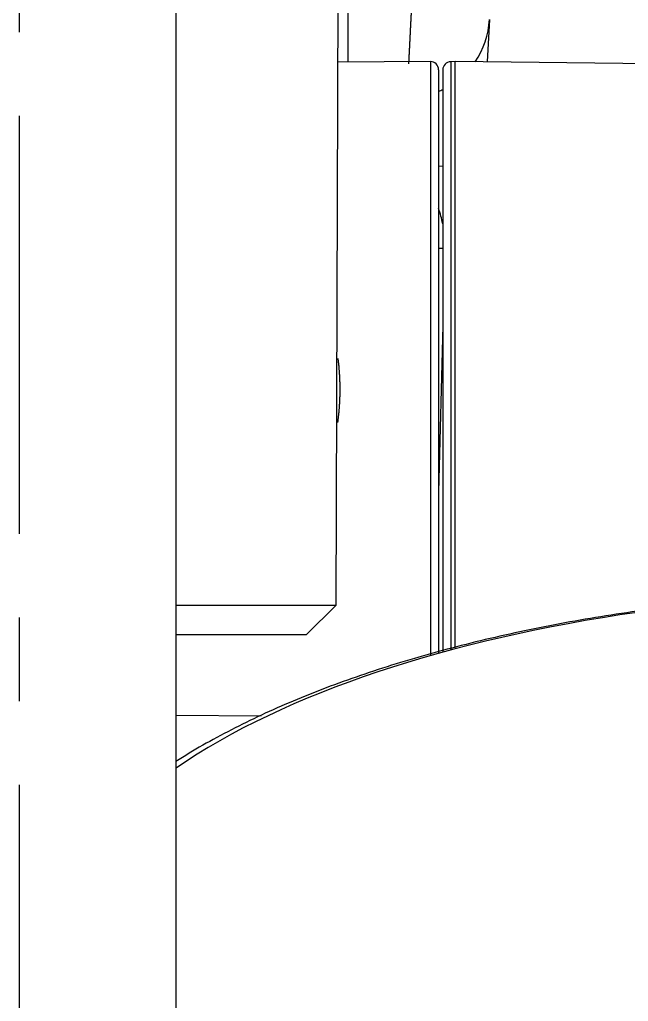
# Model space of a CAD drawing. Header units: millimetres. Extents: x 6110 to 6704, y -2661 to -1821.
# Drawn here: x 6324.4 to 6333.64, y -1893.26 to -1878.35 of the extents above; entities that cross this region are included whole.
import ezdxf

# ---------------------------------------------------------------- set-up
doc = ezdxf.new("R2010")
doc.units = ezdxf.units.MM
doc.header["$LTSCALE"] = 0.1
doc.linetypes.add('CENTERX2', pattern=[101.6, 63.5, -12.7, 12.7, -12.7])
doc.linetypes.add('HIDDEN2', pattern=[4.7625, 3.175, -1.5875])
doc.layers.add('1', color=4, linetype='HIDDEN2', lineweight=13)
doc.layers.add('CENTER', color=1, linetype='CENTERX2')

msp = doc.modelspace()

# ---------------------------------------------------------------- linework, layer by layer
at = {"layer": '1', "color": 7, "linetype": 'Continuous', "lineweight": -3}
for p, q in [((6329.202, -1887.239), (6329.257, -1871.626)), ((6329.382, -1871.626), (6329.382, -1878.992)), ((6326.775, -1971.248), (6326.775, -1876.896)), ((6331.53, -1878.347), (6331.496, -1878.99)), ((6330.634, -1878.984), (6329.231, -1878.993)), ((6330.634, -1878.984), (6330.634, -1887.998)), ((6331.01, -1878.984), (6330.945, -1878.986)), ((6330.945, -1878.986), (6330.945, -1887.914)), ((6341.078, -1879.103), (6331.01, -1878.984)), ((6331.01, -1887.885), (6331.01, -1878.984)), ((6330.759, -1879.109), (6330.759, -1887.973)), ((6330.822, -1879.111), (6330.822, -1887.955)), ((6330.822, -1880.576), (6330.759, -1880.574)), ((6330.759, -1881.816), (6330.822, -1881.817)), ((6330.822, -1882.994), (6330.759, -1885.524)), ((6326.775, -1887.239), (6329.202, -1887.239)), ((6328.751, -1887.689), (6329.202, -1887.239)), ((6328.751, -1887.689), (6326.775, -1887.689)), ((6326.775, -1888.911), (6328.068, -1888.919))]:
    msp.add_line(p, q, dxfattribs=at)
for centre, start, end in [((6330.634, -1879.109), 0, 90), ((6330.947, -1879.111), 91, 180)]:
    msp.add_arc(centre, 0.125, start, end, dxfattribs=at)
for centre, major_axis, ratio, start_param, end_param in [((6330.282, -1878.282), (1.248, -0.065), 0.998626, 5.734316, 6.283185), ((6330.282, -1878.282), (1.248, -0.065), 0.998626, 5.156737, 5.211498), ((6329.952, -1881.796), (0.045, 1.249), 0.719317, 5.020964, 5.219795), ((6338.009, -1892.621), (-13.175, 0), 0.422618, 1.570796, 5.733407)]:
    msp.add_ellipse(centre, major_axis=major_axis, ratio=ratio, start_param=start_param, end_param=end_param, dxfattribs=at)
for points, knots in [([(6330.308, -1879.019), (6330.308, -1879.018), (6330.308, -1879.013), (6330.308, -1879.006), (6330.309, -1878.998), (6330.309, -1878.989), (6330.31, -1878.981), (6330.31, -1878.972), (6330.311, -1878.963), (6330.311, -1878.955), (6330.312, -1878.946), (6330.312, -1878.937), (6330.312, -1878.928), (6330.313, -1878.919), (6330.313, -1878.91), (6330.314, -1878.901), (6330.314, -1878.892), (6330.315, -1878.882), (6330.315, -1878.873), (6330.316, -1878.864), (6330.316, -1878.854), (6330.317, -1878.845), (6330.317, -1878.835), (6330.318, -1878.826), (6330.318, -1878.816), (6330.319, -1878.806), (6330.319, -1878.796), (6330.32, -1878.787), (6330.32, -1878.777), (6330.321, -1878.767), (6330.321, -1878.757), (6330.322, -1878.746), (6330.322, -1878.736), (6330.323, -1878.726), (6330.323, -1878.716), (6330.324, -1878.705), (6330.324, -1878.695), (6330.325, -1878.684), (6330.325, -1878.674), (6330.326, -1878.663), (6330.326, -1878.653), (6330.327, -1878.642), (6330.327, -1878.631), (6330.328, -1878.62), (6330.329, -1878.609), (6330.329, -1878.598), (6330.33, -1878.587), (6330.33, -1878.576), (6330.331, -1878.565), (6330.331, -1878.554), (6330.332, -1878.543), (6330.333, -1878.531), (6330.333, -1878.52), (6330.334, -1878.508), (6330.334, -1878.497), (6330.335, -1878.485), (6330.335, -1878.474), (6330.336, -1878.462), (6330.337, -1878.45), (6330.337, -1878.438), (6330.338, -1878.426), (6330.338, -1878.414), (6330.339, -1878.402), (6330.34, -1878.39), (6330.34, -1878.378), (6330.341, -1878.366), (6330.342, -1878.354), (6330.342, -1878.341), (6330.343, -1878.329), (6330.343, -1878.316), (6330.344, -1878.304), (6330.345, -1878.291), (6330.345, -1878.279), (6330.346, -1878.266), (6330.347, -1878.253), (6330.347, -1878.24), (6330.348, -1878.227), (6330.349, -1878.215), (6330.349, -1878.201), (6330.35, -1878.188), (6330.351, -1878.175), (6330.351, -1878.162), (6330.352, -1878.149), (6330.353, -1878.136), (6330.353, -1878.122), (6330.354, -1878.109), (6330.355, -1878.095), (6330.355, -1878.082), (6330.356, -1878.068), (6330.357, -1878.054), (6330.357, -1878.041), (6330.358, -1878.027), (6330.359, -1878.013), (6330.359, -1877.999), (6330.36, -1877.985), (6330.361, -1877.971), (6330.362, -1877.957), (6330.362, -1877.943), (6330.363, -1877.928), (6330.364, -1877.914), (6330.365, -1877.9), (6330.365, -1877.885), (6330.366, -1877.871), (6330.367, -1877.856), (6330.367, -1877.842), (6330.368, -1877.827), (6330.369, -1877.812), (6330.369, -1877.802), (6330.37, -1877.797)], [0, 0, 0, 0, 0.005152, 0.014588, 0.024025, 0.033462, 0.0429, 0.052339, 0.061778, 0.071219, 0.08066, 0.090102, 0.099544, 0.108987, 0.118431, 0.127876, 0.137322, 0.146768, 0.156215, 0.165663, 0.175111, 0.184561, 0.194011, 0.203461, 0.212913, 0.222365, 0.231818, 0.241272, 0.250726, 0.260182, 0.269638, 0.279094, 0.288552, 0.29801, 0.307469, 0.316929, 0.326389, 0.335851, 0.345313, 0.354775, 0.364239, 0.373703, 0.383168, 0.392634, 0.4021, 0.411568, 0.421036, 0.430504, 0.439974, 0.449444, 0.458915, 0.468387, 0.477859, 0.487332, 0.496806, 0.506281, 0.515757, 0.525233, 0.53471, 0.544188, 0.553666, 0.563145, 0.572625, 0.582106, 0.591587, 0.60107, 0.610553, 0.620036, 0.629521, 0.639006, 0.648492, 0.657979, 0.667466, 0.676954, 0.686443, 0.695933, 0.705423, 0.714915, 0.724407, 0.733899, 0.743393, 0.752887, 0.762382, 0.771878, 0.781374, 0.790871, 0.800369, 0.809868, 0.819368, 0.828868, 0.838369, 0.84787, 0.857373, 0.866876, 0.87638, 0.885885, 0.89539, 0.904896, 0.914403, 0.923911, 0.93342, 0.942929, 0.952439, 0.96195, 0.971461, 0.980973, 0.990486, 1, 1, 1, 1]), ([(6329.23, -1883.491), (6329.23, -1883.492), (6329.231, -1883.501), (6329.234, -1883.52), (6329.237, -1883.548), (6329.24, -1883.575), (6329.243, -1883.603), (6329.245, -1883.631), (6329.247, -1883.658), (6329.25, -1883.686), (6329.251, -1883.713), (6329.253, -1883.741), (6329.255, -1883.768), (6329.256, -1883.796), (6329.257, -1883.823), (6329.258, -1883.85), (6329.259, -1883.878), (6329.259, -1883.905), (6329.259, -1883.932), (6329.259, -1883.95), (6329.259, -1883.959)], [0, 0, 0, 0, 0.0026, 0.06228, 0.121826, 0.181241, 0.240524, 0.299679, 0.358706, 0.417606, 0.476382, 0.535035, 0.593565, 0.651976, 0.710268, 0.768442, 0.826501, 0.884446, 0.942279, 1, 1, 1, 1]), ([(6329.259, -1883.959), (6329.259, -1883.964), (6329.259, -1883.974), (6329.259, -1883.988), (6329.259, -1884.003), (6329.259, -1884.017), (6329.259, -1884.032), (6329.258, -1884.046), (6329.258, -1884.061), (6329.258, -1884.075), (6329.257, -1884.09), (6329.257, -1884.104), (6329.256, -1884.119), (6329.255, -1884.133), (6329.255, -1884.148), (6329.254, -1884.163), (6329.253, -1884.177), (6329.252, -1884.192), (6329.251, -1884.206), (6329.25, -1884.221), (6329.249, -1884.236), (6329.248, -1884.25), (6329.247, -1884.265), (6329.246, -1884.28), (6329.245, -1884.294), (6329.243, -1884.309), (6329.242, -1884.324), (6329.24, -1884.338), (6329.239, -1884.353), (6329.237, -1884.368), (6329.236, -1884.382), (6329.234, -1884.397), (6329.232, -1884.412), (6329.23, -1884.426), (6329.228, -1884.441), (6329.227, -1884.453), (6329.226, -1884.461), (6329.226, -1884.463)], [0, 0, 0, 0, 0.028517, 0.05706, 0.085631, 0.114228, 0.142853, 0.171505, 0.200184, 0.228892, 0.257627, 0.286391, 0.315184, 0.344005, 0.372855, 0.401734, 0.430643, 0.459581, 0.488549, 0.517546, 0.546574, 0.575633, 0.604721, 0.633841, 0.662992, 0.692174, 0.721387, 0.750632, 0.779908, 0.809217, 0.838557, 0.86793, 0.897336, 0.926775, 0.956246, 0.985751, 1, 1, 1, 1]), ([(6337.79, -1887.046), (6337.57, -1887.044), (6336.906, -1887.048), (6335.8, -1887.108), (6334.49, -1887.228), (6333.212, -1887.405), (6331.98, -1887.636), (6330.803, -1887.92), (6329.692, -1888.254), (6328.657, -1888.637), (6327.708, -1889.068), (6327.102, -1889.405), (6326.803, -1889.593), (6326.769, -1889.615)], [0, 0, 0, 0, 0.050788, 0.154037, 0.257329, 0.360713, 0.46424, 0.56797, 0.671972, 0.776324, 0.881112, 0.986408, 1, 1, 1, 1])]:
    msp.add_open_spline(points, degree=3, knots=knots, dxfattribs=at)
at = {"layer": 'CENTER'}
msp.add_line((6324.4, -2018.238), (6324.4, -1845.83), dxfattribs=at)

doc.saveas('drawing.dxf')
